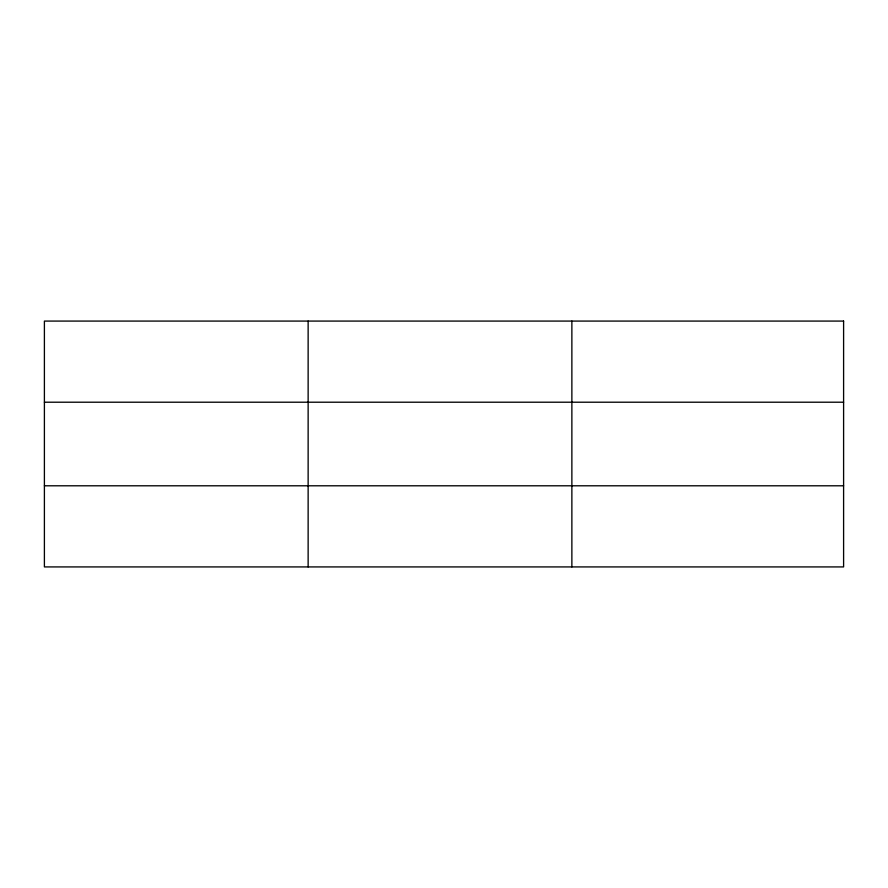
<?xml version="1.0" encoding="UTF-8"?>
<svg xmlns="http://www.w3.org/2000/svg" width="888" height="888" viewBox="0 0 888 888"><rect width="100%" height="100%" fill="white"/><g stroke="black" fill="none" stroke-linecap="round" stroke-linejoin="round"><path stroke-width="1.33" d="M308.136 321.079L308.136 566.921M571.872 321.079L571.872 566.921M44.4 402.209L843.6 402.209M44.4 485.792L843.6 485.792M843.6 321.079L843.6 566.921L44.4 566.921L44.4 321.079L843.6 321.079"/></g></svg>
